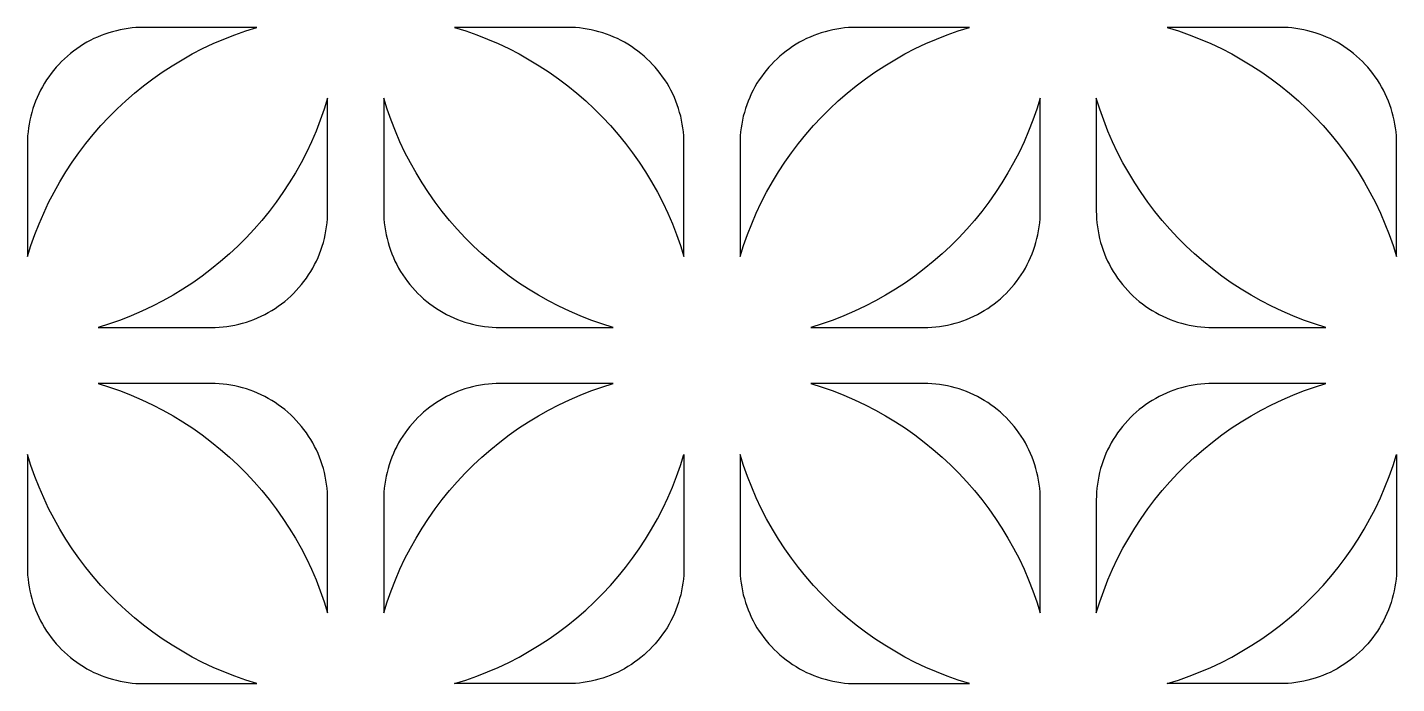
# Model space of a CAD drawing. Header units: millimetres. Extents: x 16455 to 19688, y 4050 to 7284.
# Drawn here: x 17269 to 18055, y 4865 to 5242 of the extents above; entities that cross this region are included whole.
import ezdxf

# ---------------------------------------------------------------- set-up
doc = ezdxf.new("R2010")
doc.units = ezdxf.units.MM
doc.layers.get('0').update_dxf_attribs({"color": 1, "true_color": 0xff0000})

msp = doc.modelspace()

# ---------------------------------------------------------------- linework, layer by layer
for points in [[(17335.53, 5241.66), (17333.25, 5241.62), (17330.96, 5241.5), (17328.69, 5241.31), (17326.42, 5241.03), (17324.16, 5240.68), (17321.91, 5240.26), (17319.68, 5239.75), (17317.47, 5239.17), (17315.28, 5238.52), (17313.11, 5237.79), (17310.97, 5236.99), (17308.86, 5236.12), (17306.78, 5235.17), (17304.73, 5234.15), (17302.72, 5233.07), (17300.75, 5231.91), (17298.82, 5230.69), (17296.93, 5229.4), (17295.08, 5228.05), (17293.28, 5226.64), (17291.54, 5225.17), (17289.84, 5223.64), (17288.19, 5222.05), (17286.61, 5220.41), (17285.07, 5218.71), (17283.6, 5216.96), (17282.19, 5215.16), (17280.84, 5213.32), (17279.55, 5211.43), (17278.33, 5209.5), (17277.18, 5207.52), (17276.09, 5205.51), (17275.07, 5203.46), (17274.13, 5201.38), (17273.25, 5199.27), (17272.45, 5197.13), (17271.72, 5194.96), (17271.07, 5192.77), (17270.49, 5190.56), (17269.99, 5188.33), (17269.56, 5186.09), (17269.21, 5183.83), (17268.94, 5181.56), (17268.74, 5179.28), (17268.63, 5177), (17268.59, 5174.71)], [(17268.59, 5109.88), (17270.6, 5116.27), (17272.83, 5122.59), (17275.28, 5128.82), (17277.94, 5134.97), (17280.81, 5141.02), (17283.89, 5146.97), (17287.16, 5152.81), (17290.64, 5158.54), (17294.31, 5164.14), (17298.17, 5169.62), (17302.21, 5174.96), (17306.44, 5180.15), (17310.84, 5185.2), (17315.41, 5190.1), (17320.15, 5194.83), (17325.04, 5199.41), (17330.09, 5203.81), (17335.29, 5208.03), (17340.63, 5212.08), (17346.1, 5215.94), (17351.7, 5219.6), (17357.43, 5223.08), (17363.27, 5226.36), (17369.22, 5229.43), (17375.28, 5232.3), (17381.42, 5234.96), (17387.66, 5237.41), (17393.97, 5239.64), (17400.36, 5241.66)], [(17400.36, 5241.66), (17335.53, 5241.66)], [(17578.8, 5241.66), (17513.97, 5241.66)], [(17513.97, 5241.66), (17520.36, 5239.64), (17526.67, 5237.41), (17532.91, 5234.96), (17539.05, 5232.3), (17545.11, 5229.43), (17551.06, 5226.36), (17556.9, 5223.08), (17562.62, 5219.6), (17568.23, 5215.94), (17573.7, 5212.08), (17579.04, 5208.03), (17584.24, 5203.81), (17589.29, 5199.41), (17594.18, 5194.83), (17598.92, 5190.1), (17603.49, 5185.2), (17607.89, 5180.15), (17612.12, 5174.96), (17616.16, 5169.62), (17620.02, 5164.14), (17623.69, 5158.54), (17627.16, 5152.81), (17630.44, 5146.97), (17633.52, 5141.02), (17636.39, 5134.97), (17639.05, 5128.82), (17641.49, 5122.59), (17643.73, 5116.27), (17645.74, 5109.88)], [(17645.74, 5174.71), (17645.7, 5177), (17645.59, 5179.28), (17645.39, 5181.56), (17645.12, 5183.83), (17644.77, 5186.09), (17644.34, 5188.33), (17643.84, 5190.56), (17643.26, 5192.77), (17642.61, 5194.96), (17641.88, 5197.13), (17641.07, 5199.27), (17640.2, 5201.38), (17639.25, 5203.46), (17638.24, 5205.51), (17637.15, 5207.52), (17636, 5209.5), (17634.78, 5211.43), (17633.49, 5213.32), (17632.14, 5215.16), (17630.73, 5216.96), (17629.25, 5218.71), (17627.72, 5220.41), (17626.13, 5222.05), (17624.49, 5223.64), (17622.79, 5225.17), (17621.05, 5226.64), (17619.25, 5228.05), (17617.4, 5229.4), (17615.51, 5230.69), (17613.58, 5231.91), (17611.61, 5233.07), (17609.6, 5234.15), (17607.55, 5235.17), (17605.47, 5236.12), (17603.36, 5236.99), (17601.21, 5237.79), (17599.05, 5238.52), (17596.86, 5239.17), (17594.65, 5239.75), (17592.42, 5240.26), (17590.17, 5240.68), (17587.91, 5241.03), (17585.64, 5241.31), (17583.36, 5241.5), (17581.08, 5241.62), (17578.8, 5241.66)], [(17744.87, 5241.66), (17742.59, 5241.62), (17740.3, 5241.5), (17738.03, 5241.31), (17735.76, 5241.03), (17733.5, 5240.68), (17731.25, 5240.26), (17729.02, 5239.75), (17726.81, 5239.17), (17724.62, 5238.52), (17722.45, 5237.79), (17720.31, 5236.99), (17718.2, 5236.12), (17716.12, 5235.17), (17714.07, 5234.15), (17712.06, 5233.07), (17710.09, 5231.91), (17708.15, 5230.69), (17706.26, 5229.4), (17704.42, 5228.05), (17702.62, 5226.64), (17700.87, 5225.17), (17699.18, 5223.64), (17697.53, 5222.05), (17695.94, 5220.41), (17694.41, 5218.71), (17692.94, 5216.96), (17691.53, 5215.16), (17690.18, 5213.32), (17688.89, 5211.43), (17687.67, 5209.5), (17686.52, 5207.52), (17685.43, 5205.51), (17684.41, 5203.46), (17683.47, 5201.38), (17682.59, 5199.27), (17681.79, 5197.13), (17681.06, 5194.96), (17680.41, 5192.77), (17679.83, 5190.56), (17679.33, 5188.33), (17678.9, 5186.09), (17678.55, 5183.83), (17678.28, 5181.56), (17678.08, 5179.28), (17677.96, 5177), (17677.92, 5174.71)], [(17677.92, 5109.88), (17679.94, 5116.27), (17682.17, 5122.59), (17684.62, 5128.82), (17687.28, 5134.97), (17690.15, 5141.02), (17693.23, 5146.97), (17696.5, 5152.81), (17699.98, 5158.54), (17703.65, 5164.14), (17707.51, 5169.62), (17711.55, 5174.96), (17715.78, 5180.15), (17720.18, 5185.2), (17724.75, 5190.1), (17729.48, 5194.83), (17734.38, 5199.41), (17739.43, 5203.81), (17744.63, 5208.03), (17749.97, 5212.08), (17755.44, 5215.94), (17761.04, 5219.6), (17766.77, 5223.08), (17772.61, 5226.36), (17778.56, 5229.43), (17784.61, 5232.3), (17790.76, 5234.96), (17797, 5237.41), (17803.31, 5239.64), (17809.7, 5241.66)], [(17809.7, 5241.66), (17744.87, 5241.66)], [(17988.13, 5241.66), (17923.31, 5241.66)], [(17923.31, 5241.66), (17929.7, 5239.64), (17936.01, 5237.41), (17942.25, 5234.96), (17948.39, 5232.3), (17954.44, 5229.43), (17960.4, 5226.36), (17966.24, 5223.08), (17971.96, 5219.6), (17977.57, 5215.94), (17983.04, 5212.08), (17988.38, 5208.03), (17993.58, 5203.81), (17998.63, 5199.41), (18003.52, 5194.83), (18008.26, 5190.1), (18012.83, 5185.2), (18017.23, 5180.15), (18021.46, 5174.96), (18025.5, 5169.62), (18029.36, 5164.14), (18033.03, 5158.54), (18036.5, 5152.81), (18039.78, 5146.97), (18042.86, 5141.02), (18045.73, 5134.97), (18048.39, 5128.82), (18050.83, 5122.59), (18053.07, 5116.27), (18055.08, 5109.88)], [(18055.08, 5174.71), (18055.04, 5177), (18054.93, 5179.28), (18054.73, 5181.56), (18054.46, 5183.83), (18054.11, 5186.09), (18053.68, 5188.33), (18053.18, 5190.56), (18052.6, 5192.77), (18051.94, 5194.96), (18051.22, 5197.13), (18050.41, 5199.27), (18049.54, 5201.38), (18048.59, 5203.46), (18047.58, 5205.51), (18046.49, 5207.52), (18045.34, 5209.5), (18044.11, 5211.43), (18042.83, 5213.32), (18041.48, 5215.16), (18040.07, 5216.96), (18038.59, 5218.71), (18037.06, 5220.41), (18035.47, 5222.05), (18033.83, 5223.64), (18032.13, 5225.17), (18030.38, 5226.64), (18028.59, 5228.05), (18026.74, 5229.4), (18024.85, 5230.69), (18022.92, 5231.91), (18020.95, 5233.07), (18018.93, 5234.15), (18016.89, 5235.17), (18014.81, 5236.12), (18012.69, 5236.99), (18010.55, 5237.79), (18008.39, 5238.52), (18006.2, 5239.17), (18003.99, 5239.75), (18001.76, 5240.26), (17999.51, 5240.68), (17997.25, 5241.03), (17994.98, 5241.31), (17992.7, 5241.5), (17990.42, 5241.62), (17988.13, 5241.66)], [(17441.07, 5200.94), (17439.06, 5194.56), (17436.82, 5188.24), (17434.38, 5182.01), (17431.72, 5175.86), (17428.85, 5169.81), (17425.77, 5163.86), (17422.5, 5158.02), (17419.02, 5152.29), (17415.35, 5146.69), (17411.49, 5141.21), (17407.45, 5135.87), (17403.22, 5130.67), (17398.82, 5125.63), (17394.25, 5120.73), (17389.51, 5115.99), (17384.62, 5111.42), (17379.57, 5107.02), (17374.37, 5102.8), (17369.03, 5098.75), (17363.56, 5094.89), (17357.95, 5091.22), (17352.23, 5087.75), (17346.39, 5084.47), (17340.44, 5081.4), (17334.38, 5078.53), (17328.24, 5075.87), (17322, 5073.42), (17315.69, 5071.19), (17309.3, 5069.17)], [(17441.07, 5136.12), (17441.07, 5200.94)], [(17605.03, 5069.17), (17598.64, 5071.19), (17592.33, 5073.42), (17586.09, 5075.87), (17579.94, 5078.53), (17573.89, 5081.4), (17567.94, 5084.47), (17562.1, 5087.75), (17556.37, 5091.22), (17550.77, 5094.89), (17545.3, 5098.75), (17539.96, 5102.8), (17534.76, 5107.02), (17529.71, 5111.42), (17524.81, 5115.99), (17520.08, 5120.73), (17515.51, 5125.63), (17511.11, 5130.67), (17506.88, 5135.87), (17502.84, 5141.21), (17498.98, 5146.69), (17495.31, 5152.29), (17491.83, 5158.02), (17488.56, 5163.86), (17485.48, 5169.81), (17482.61, 5175.86), (17479.95, 5182.01), (17477.5, 5188.24), (17475.27, 5194.56), (17473.26, 5200.94)], [(17473.26, 5200.94), (17473.26, 5136.12)], [(17850.41, 5200.94), (17848.4, 5194.56), (17846.16, 5188.24), (17843.72, 5182.01), (17841.06, 5175.86), (17838.19, 5169.81), (17835.11, 5163.86), (17831.83, 5158.02), (17828.36, 5152.29), (17824.69, 5146.69), (17820.83, 5141.21), (17816.79, 5135.87), (17812.56, 5130.67), (17808.16, 5125.63), (17803.59, 5120.73), (17798.85, 5115.99), (17793.96, 5111.42), (17788.91, 5107.02), (17783.71, 5102.8), (17778.37, 5098.75), (17772.9, 5094.89), (17767.29, 5091.22), (17761.57, 5087.75), (17755.73, 5084.47), (17749.78, 5081.4), (17743.72, 5078.53), (17737.58, 5075.87), (17731.34, 5073.42), (17725.03, 5071.19), (17718.64, 5069.17)], [(17850.41, 5136.12), (17850.41, 5200.94)], [(18014.37, 5069.17), (18007.98, 5071.19), (18001.67, 5073.42), (17995.43, 5075.87), (17989.28, 5078.53), (17983.23, 5081.4), (17977.28, 5084.47), (17971.44, 5087.75), (17965.71, 5091.22), (17960.11, 5094.89), (17954.64, 5098.75), (17949.3, 5102.8), (17944.1, 5107.02), (17939.05, 5111.42), (17934.15, 5115.99), (17929.42, 5120.73), (17924.85, 5125.63), (17920.45, 5130.67), (17916.22, 5135.87), (17912.18, 5141.21), (17908.32, 5146.69), (17904.65, 5152.29), (17901.17, 5158.02), (17897.89, 5163.86), (17894.82, 5169.81), (17891.95, 5175.86), (17889.29, 5182.01), (17886.84, 5188.24), (17884.61, 5194.56), (17882.59, 5200.94)], [(17882.59, 5200.94), (17882.59, 5136.12)], [(17268.59, 5174.71), (17268.59, 5109.88)], [(17645.74, 5109.88), (17645.74, 5174.71)], [(17677.92, 5174.71), (17677.92, 5109.88)], [(18055.08, 5109.88), (18055.08, 5174.71)], [(17374.13, 5069.17), (17376.41, 5069.21), (17378.69, 5069.33), (17380.97, 5069.52), (17383.24, 5069.79), (17385.5, 5070.14), (17387.75, 5070.57), (17389.98, 5071.07), (17392.19, 5071.65), (17394.38, 5072.31), (17396.55, 5073.04), (17398.69, 5073.84), (17400.8, 5074.71), (17402.88, 5075.66), (17404.93, 5076.68), (17406.94, 5077.76), (17408.91, 5078.92), (17410.84, 5080.14), (17412.73, 5081.42), (17414.58, 5082.77), (17416.38, 5084.19), (17418.12, 5085.66), (17419.82, 5087.19), (17421.46, 5088.78), (17423.05, 5090.42), (17424.58, 5092.12), (17426.06, 5093.87), (17427.47, 5095.67), (17428.82, 5097.51), (17430.11, 5099.4), (17431.33, 5101.33), (17432.48, 5103.31), (17433.57, 5105.32), (17434.58, 5107.36), (17435.53, 5109.45), (17436.41, 5111.56), (17437.21, 5113.7), (17437.94, 5115.86), (17438.59, 5118.06), (17439.17, 5120.27), (17439.67, 5122.5), (17440.1, 5124.74), (17440.45, 5127), (17440.72, 5129.27), (17440.92, 5131.55), (17441.03, 5133.83), (17441.07, 5136.12)], [(17473.26, 5136.12), (17473.29, 5133.83), (17473.41, 5131.55), (17473.61, 5129.27), (17473.88, 5127), (17474.23, 5124.74), (17474.66, 5122.5), (17475.16, 5120.27), (17475.74, 5118.06), (17476.39, 5115.86), (17477.12, 5113.7), (17477.92, 5111.56), (17478.8, 5109.45), (17479.74, 5107.36), (17480.76, 5105.32), (17481.85, 5103.31), (17483, 5101.33), (17484.22, 5099.4), (17485.51, 5097.51), (17486.86, 5095.67), (17488.27, 5093.87), (17489.74, 5092.12), (17491.28, 5090.42), (17492.86, 5088.78), (17494.51, 5087.19), (17496.2, 5085.66), (17497.95, 5084.19), (17499.75, 5082.77), (17501.6, 5081.42), (17503.49, 5080.14), (17505.42, 5078.92), (17507.39, 5077.76), (17509.4, 5076.68), (17511.45, 5075.66), (17513.53, 5074.71), (17515.64, 5073.84), (17517.78, 5073.04), (17519.95, 5072.31), (17522.14, 5071.65), (17524.35, 5071.07), (17526.58, 5070.57), (17528.83, 5070.14), (17531.09, 5069.79), (17533.36, 5069.52), (17535.63, 5069.33), (17537.92, 5069.21), (17540.2, 5069.17)], [(17783.47, 5069.17), (17785.75, 5069.21), (17788.03, 5069.33), (17790.31, 5069.52), (17792.58, 5069.79), (17794.84, 5070.14), (17797.09, 5070.57), (17799.32, 5071.07), (17801.53, 5071.65), (17803.72, 5072.31), (17805.88, 5073.04), (17808.02, 5073.84), (17810.14, 5074.71), (17812.22, 5075.66), (17814.27, 5076.68), (17816.28, 5077.76), (17818.25, 5078.92), (17820.18, 5080.14), (17822.07, 5081.42), (17823.92, 5082.77), (17825.71, 5084.19), (17827.46, 5085.66), (17829.16, 5087.19), (17830.8, 5088.78), (17832.39, 5090.42), (17833.92, 5092.12), (17835.4, 5093.87), (17836.81, 5095.67), (17838.16, 5097.51), (17839.44, 5099.4), (17840.67, 5101.33), (17841.82, 5103.31), (17842.91, 5105.32), (17843.92, 5107.36), (17844.87, 5109.45), (17845.74, 5111.56), (17846.55, 5113.7), (17847.28, 5115.86), (17847.93, 5118.06), (17848.51, 5120.27), (17849.01, 5122.5), (17849.44, 5124.74), (17849.79, 5127), (17850.06, 5129.27), (17850.26, 5131.55), (17850.37, 5133.83), (17850.41, 5136.12)], [(17882.59, 5136.12), (17882.63, 5133.83), (17882.75, 5131.55), (17882.95, 5129.27), (17883.22, 5127), (17883.57, 5124.74), (17883.99, 5122.5), (17884.5, 5120.27), (17885.08, 5118.06), (17885.73, 5115.86), (17886.46, 5113.7), (17887.26, 5111.56), (17888.14, 5109.45), (17889.08, 5107.36), (17890.1, 5105.32), (17891.19, 5103.31), (17892.34, 5101.33), (17893.56, 5099.4), (17894.85, 5097.51), (17896.2, 5095.67), (17897.61, 5093.87), (17899.08, 5092.12), (17900.61, 5090.42), (17902.2, 5088.78), (17903.85, 5087.19), (17905.54, 5085.66), (17907.29, 5084.19), (17909.09, 5082.77), (17910.93, 5081.42), (17912.82, 5080.14), (17914.76, 5078.92), (17916.73, 5077.76), (17918.74, 5076.68), (17920.79, 5075.66), (17922.87, 5074.71), (17924.98, 5073.84), (17927.12, 5073.04), (17929.29, 5072.31), (17931.48, 5071.65), (17933.69, 5071.07), (17935.92, 5070.57), (17938.17, 5070.14), (17940.43, 5069.79), (17942.69, 5069.52), (17944.97, 5069.33), (17947.26, 5069.21), (17949.54, 5069.17)], [(17309.3, 5069.17), (17374.13, 5069.17)], [(17540.2, 5069.17), (17605.03, 5069.17)], [(17718.64, 5069.17), (17783.47, 5069.17)], [(17949.54, 5069.17), (18014.37, 5069.17)], [(17374.13, 5036.99), (17309.3, 5036.99)], [(17309.3, 5036.99), (17315.69, 5034.97), (17322, 5032.74), (17328.24, 5030.29), (17334.38, 5027.63), (17340.44, 5024.76), (17346.39, 5021.69), (17352.23, 5018.41), (17357.95, 5014.94), (17363.56, 5011.27), (17369.03, 5007.41), (17374.37, 5003.36), (17379.57, 4999.14), (17384.62, 4994.74), (17389.51, 4990.16), (17394.25, 4985.43), (17398.82, 4980.53), (17403.22, 4975.48), (17407.45, 4970.29), (17411.49, 4964.95), (17415.35, 4959.47), (17419.02, 4953.87), (17422.5, 4948.14), (17425.77, 4942.3), (17428.85, 4936.35), (17431.72, 4930.3), (17434.38, 4924.15), (17436.82, 4917.92), (17439.06, 4911.6), (17441.07, 4905.21)], [(17441.07, 4970.04), (17441.03, 4972.33), (17440.92, 4974.61), (17440.72, 4976.89), (17440.45, 4979.16), (17440.1, 4981.42), (17439.67, 4983.66), (17439.17, 4985.89), (17438.59, 4988.1), (17437.94, 4990.29), (17437.21, 4992.46), (17436.41, 4994.6), (17435.53, 4996.71), (17434.58, 4998.79), (17433.57, 5000.84), (17432.48, 5002.85), (17431.33, 5004.83), (17430.11, 5006.76), (17428.82, 5008.65), (17427.47, 5010.49), (17426.06, 5012.29), (17424.58, 5014.04), (17423.05, 5015.74), (17421.46, 5017.38), (17419.82, 5018.97), (17418.12, 5020.5), (17416.38, 5021.97), (17414.58, 5023.38), (17412.73, 5024.73), (17410.84, 5026.02), (17408.91, 5027.24), (17406.94, 5028.4), (17404.93, 5029.48), (17402.88, 5030.5), (17400.8, 5031.45), (17398.69, 5032.32), (17396.55, 5033.12), (17394.38, 5033.85), (17392.19, 5034.51), (17389.98, 5035.08), (17387.75, 5035.59), (17385.5, 5036.01), (17383.24, 5036.36), (17380.97, 5036.64), (17378.69, 5036.83), (17376.41, 5036.95), (17374.13, 5036.99)], [(17540.2, 5036.99), (17537.92, 5036.95), (17535.63, 5036.83), (17533.36, 5036.64), (17531.09, 5036.36), (17528.83, 5036.01), (17526.58, 5035.59), (17524.35, 5035.08), (17522.14, 5034.51), (17519.95, 5033.85), (17517.78, 5033.12), (17515.64, 5032.32), (17513.53, 5031.45), (17511.45, 5030.5), (17509.4, 5029.48), (17507.39, 5028.4), (17505.42, 5027.24), (17503.49, 5026.02), (17501.6, 5024.73), (17499.75, 5023.38), (17497.95, 5021.97), (17496.2, 5020.5), (17494.51, 5018.97), (17492.86, 5017.38), (17491.28, 5015.74), (17489.74, 5014.04), (17488.27, 5012.29), (17486.86, 5010.49), (17485.51, 5008.65), (17484.22, 5006.76), (17483, 5004.83), (17481.85, 5002.85), (17480.76, 5000.84), (17479.74, 4998.79), (17478.8, 4996.71), (17477.92, 4994.6), (17477.12, 4992.46), (17476.39, 4990.29), (17475.74, 4988.1), (17475.16, 4985.89), (17474.66, 4983.66), (17474.23, 4981.42), (17473.88, 4979.16), (17473.61, 4976.89), (17473.41, 4974.61), (17473.29, 4972.33), (17473.26, 4970.04)], [(17473.26, 4905.21), (17475.27, 4911.6), (17477.5, 4917.92), (17479.95, 4924.15), (17482.61, 4930.3), (17485.48, 4936.35), (17488.56, 4942.3), (17491.83, 4948.14), (17495.31, 4953.87), (17498.98, 4959.47), (17502.84, 4964.95), (17506.88, 4970.29), (17511.11, 4975.48), (17515.51, 4980.53), (17520.08, 4985.43), (17524.81, 4990.16), (17529.71, 4994.74), (17534.76, 4999.14), (17539.96, 5003.36), (17545.3, 5007.41), (17550.77, 5011.27), (17556.37, 5014.94), (17562.1, 5018.41), (17567.94, 5021.69), (17573.89, 5024.76), (17579.94, 5027.63), (17586.09, 5030.29), (17592.33, 5032.74), (17598.64, 5034.97), (17605.03, 5036.99)], [(17605.03, 5036.99), (17540.2, 5036.99)], [(17783.47, 5036.99), (17718.64, 5036.99)], [(17718.64, 5036.99), (17725.03, 5034.97), (17731.34, 5032.74), (17737.58, 5030.29), (17743.72, 5027.63), (17749.78, 5024.76), (17755.73, 5021.69), (17761.57, 5018.41), (17767.29, 5014.94), (17772.9, 5011.27), (17778.37, 5007.41), (17783.71, 5003.36), (17788.91, 4999.14), (17793.96, 4994.74), (17798.85, 4990.16), (17803.59, 4985.43), (17808.16, 4980.53), (17812.56, 4975.48), (17816.79, 4970.29), (17820.83, 4964.95), (17824.69, 4959.47), (17828.36, 4953.87), (17831.83, 4948.14), (17835.11, 4942.3), (17838.19, 4936.35), (17841.06, 4930.3), (17843.72, 4924.15), (17846.16, 4917.92), (17848.4, 4911.6), (17850.41, 4905.21)], [(17850.41, 4970.04), (17850.37, 4972.33), (17850.26, 4974.61), (17850.06, 4976.89), (17849.79, 4979.16), (17849.44, 4981.42), (17849.01, 4983.66), (17848.51, 4985.89), (17847.93, 4988.1), (17847.28, 4990.29), (17846.55, 4992.46), (17845.74, 4994.6), (17844.87, 4996.71), (17843.92, 4998.79), (17842.91, 5000.84), (17841.82, 5002.85), (17840.67, 5004.83), (17839.44, 5006.76), (17838.16, 5008.65), (17836.81, 5010.49), (17835.4, 5012.29), (17833.92, 5014.04), (17832.39, 5015.74), (17830.8, 5017.38), (17829.16, 5018.97), (17827.46, 5020.5), (17825.71, 5021.97), (17823.92, 5023.38), (17822.07, 5024.73), (17820.18, 5026.02), (17818.25, 5027.24), (17816.28, 5028.4), (17814.27, 5029.48), (17812.22, 5030.5), (17810.14, 5031.45), (17808.02, 5032.32), (17805.88, 5033.12), (17803.72, 5033.85), (17801.53, 5034.51), (17799.32, 5035.08), (17797.09, 5035.59), (17794.84, 5036.01), (17792.58, 5036.36), (17790.31, 5036.64), (17788.03, 5036.83), (17785.75, 5036.95), (17783.47, 5036.99)], [(17949.54, 5036.99), (17947.26, 5036.95), (17944.97, 5036.83), (17942.69, 5036.64), (17940.43, 5036.36), (17938.17, 5036.01), (17935.92, 5035.59), (17933.69, 5035.08), (17931.48, 5034.51), (17929.29, 5033.85), (17927.12, 5033.12), (17924.98, 5032.32), (17922.87, 5031.45), (17920.79, 5030.5), (17918.74, 5029.48), (17916.73, 5028.4), (17914.76, 5027.24), (17912.82, 5026.02), (17910.93, 5024.73), (17909.09, 5023.38), (17907.29, 5021.97), (17905.54, 5020.5), (17903.85, 5018.97), (17902.2, 5017.38), (17900.61, 5015.74), (17899.08, 5014.04), (17897.61, 5012.29), (17896.2, 5010.49), (17894.85, 5008.65), (17893.56, 5006.76), (17892.34, 5004.83), (17891.19, 5002.85), (17890.1, 5000.84), (17889.08, 4998.79), (17888.14, 4996.71), (17887.26, 4994.6), (17886.46, 4992.46), (17885.73, 4990.29), (17885.08, 4988.1), (17884.5, 4985.89), (17883.99, 4983.66), (17883.57, 4981.42), (17883.22, 4979.16), (17882.95, 4976.89), (17882.75, 4974.61), (17882.63, 4972.33), (17882.59, 4970.04)], [(17882.59, 4905.21), (17884.61, 4911.6), (17886.84, 4917.92), (17889.29, 4924.15), (17891.95, 4930.3), (17894.82, 4936.35), (17897.89, 4942.3), (17901.17, 4948.14), (17904.65, 4953.87), (17908.32, 4959.47), (17912.18, 4964.95), (17916.22, 4970.29), (17920.45, 4975.48), (17924.85, 4980.53), (17929.42, 4985.43), (17934.15, 4990.16), (17939.05, 4994.74), (17944.1, 4999.14), (17949.3, 5003.36), (17954.64, 5007.41), (17960.11, 5011.27), (17965.71, 5014.94), (17971.44, 5018.41), (17977.28, 5021.69), (17983.23, 5024.76), (17989.28, 5027.63), (17995.43, 5030.29), (18001.67, 5032.74), (18007.98, 5034.97), (18014.37, 5036.99)], [(18014.37, 5036.99), (17949.54, 5036.99)], [(17400.36, 4864.5), (17393.97, 4866.52), (17387.66, 4868.75), (17381.42, 4871.2), (17375.28, 4873.86), (17369.22, 4876.73), (17363.27, 4879.8), (17357.43, 4883.08), (17351.7, 4886.55), (17346.1, 4890.22), (17340.63, 4894.08), (17335.29, 4898.13), (17330.09, 4902.35), (17325.04, 4906.75), (17320.15, 4911.32), (17315.41, 4916.06), (17310.84, 4920.96), (17306.44, 4926.01), (17302.21, 4931.2), (17298.17, 4936.54), (17294.31, 4942.02), (17290.64, 4947.62), (17287.16, 4953.35), (17283.89, 4959.19), (17280.81, 4965.14), (17277.94, 4971.19), (17275.28, 4977.34), (17272.83, 4983.57), (17270.6, 4989.89), (17268.59, 4996.27)], [(17268.59, 4996.27), (17268.59, 4931.45)], [(17513.97, 4864.5), (17520.36, 4866.52), (17526.67, 4868.75), (17532.91, 4871.2), (17539.05, 4873.86), (17545.11, 4876.73), (17551.06, 4879.8), (17556.9, 4883.08), (17562.62, 4886.55), (17568.23, 4890.22), (17573.7, 4894.08), (17579.04, 4898.13), (17584.24, 4902.35), (17589.29, 4906.75), (17594.18, 4911.32), (17598.92, 4916.06), (17603.49, 4920.96), (17607.89, 4926.01), (17612.12, 4931.2), (17616.16, 4936.54), (17620.02, 4942.02), (17623.69, 4947.62), (17627.16, 4953.35), (17630.44, 4959.19), (17633.52, 4965.14), (17636.39, 4971.19), (17639.05, 4977.34), (17641.49, 4983.57), (17643.73, 4989.89), (17645.74, 4996.27)], [(17645.74, 4996.27), (17645.74, 4931.45)], [(17809.7, 4864.5), (17803.31, 4866.52), (17797, 4868.75), (17790.76, 4871.2), (17784.61, 4873.86), (17778.56, 4876.73), (17772.61, 4879.8), (17766.77, 4883.08), (17761.04, 4886.55), (17755.44, 4890.22), (17749.97, 4894.08), (17744.63, 4898.13), (17739.43, 4902.35), (17734.38, 4906.75), (17729.48, 4911.32), (17724.75, 4916.06), (17720.18, 4920.96), (17715.78, 4926.01), (17711.55, 4931.2), (17707.51, 4936.54), (17703.65, 4942.02), (17699.98, 4947.62), (17696.5, 4953.35), (17693.23, 4959.19), (17690.15, 4965.14), (17687.28, 4971.19), (17684.62, 4977.34), (17682.17, 4983.57), (17679.94, 4989.89), (17677.92, 4996.27)], [(17677.92, 4996.27), (17677.92, 4931.45)], [(17923.31, 4864.5), (17929.7, 4866.52), (17936.01, 4868.75), (17942.25, 4871.2), (17948.39, 4873.86), (17954.44, 4876.73), (17960.4, 4879.8), (17966.24, 4883.08), (17971.96, 4886.55), (17977.57, 4890.22), (17983.04, 4894.08), (17988.38, 4898.13), (17993.58, 4902.35), (17998.63, 4906.75), (18003.52, 4911.32), (18008.26, 4916.06), (18012.83, 4920.96), (18017.23, 4926.01), (18021.46, 4931.2), (18025.5, 4936.54), (18029.36, 4942.02), (18033.03, 4947.62), (18036.5, 4953.35), (18039.78, 4959.19), (18042.86, 4965.14), (18045.73, 4971.19), (18048.39, 4977.34), (18050.83, 4983.57), (18053.07, 4989.89), (18055.08, 4996.27)], [(18055.08, 4996.27), (18055.08, 4931.45)], [(17441.07, 4905.21), (17441.07, 4970.04)], [(17473.26, 4970.04), (17473.26, 4905.21)], [(17850.41, 4905.21), (17850.41, 4970.04)], [(17882.59, 4970.04), (17882.59, 4905.21)], [(17268.59, 4931.45), (17268.63, 4929.16), (17268.74, 4926.88), (17268.94, 4924.6), (17269.21, 4922.33), (17269.56, 4920.07), (17269.99, 4917.83), (17270.49, 4915.6), (17271.07, 4913.39), (17271.72, 4911.2), (17272.45, 4909.03), (17273.25, 4906.89), (17274.13, 4904.78), (17275.07, 4902.7), (17276.09, 4900.65), (17277.18, 4898.64), (17278.33, 4896.66), (17279.55, 4894.73), (17280.84, 4892.84), (17282.19, 4891), (17283.6, 4889.2), (17285.07, 4887.45), (17286.61, 4885.75), (17288.19, 4884.11), (17289.84, 4882.52), (17291.54, 4880.99), (17293.28, 4879.52), (17295.08, 4878.1), (17296.93, 4876.75), (17298.82, 4875.47), (17300.75, 4874.25), (17302.72, 4873.09), (17304.73, 4872.01), (17306.78, 4870.99), (17308.86, 4870.04), (17310.97, 4869.17), (17313.11, 4868.37), (17315.28, 4867.64), (17317.47, 4866.98), (17319.68, 4866.4), (17321.91, 4865.9), (17324.16, 4865.47), (17326.42, 4865.12), (17328.69, 4864.85), (17330.96, 4864.66), (17333.25, 4864.54), (17335.53, 4864.5)], [(17645.74, 4931.45), (17645.7, 4929.16), (17645.59, 4926.88), (17645.39, 4924.6), (17645.12, 4922.33), (17644.77, 4920.07), (17644.34, 4917.83), (17643.84, 4915.6), (17643.26, 4913.39), (17642.61, 4911.2), (17641.88, 4909.03), (17641.07, 4906.89), (17640.2, 4904.78), (17639.25, 4902.7), (17638.24, 4900.65), (17637.15, 4898.64), (17636, 4896.66), (17634.78, 4894.73), (17633.49, 4892.84), (17632.14, 4891), (17630.73, 4889.2), (17629.25, 4887.45), (17627.72, 4885.75), (17626.13, 4884.11), (17624.49, 4882.52), (17622.79, 4880.99), (17621.05, 4879.52), (17619.25, 4878.1), (17617.4, 4876.75), (17615.51, 4875.47), (17613.58, 4874.25), (17611.61, 4873.09), (17609.6, 4872.01), (17607.55, 4870.99), (17605.47, 4870.04), (17603.36, 4869.17), (17601.21, 4868.37), (17599.05, 4867.64), (17596.86, 4866.98), (17594.65, 4866.4), (17592.42, 4865.9), (17590.17, 4865.47), (17587.91, 4865.12), (17585.64, 4864.85), (17583.36, 4864.66), (17581.08, 4864.54), (17578.8, 4864.5)], [(17677.92, 4931.45), (17677.96, 4929.16), (17678.08, 4926.88), (17678.28, 4924.6), (17678.55, 4922.33), (17678.9, 4920.07), (17679.33, 4917.83), (17679.83, 4915.6), (17680.41, 4913.39), (17681.06, 4911.2), (17681.79, 4909.03), (17682.59, 4906.89), (17683.47, 4904.78), (17684.41, 4902.7), (17685.43, 4900.65), (17686.52, 4898.64), (17687.67, 4896.66), (17688.89, 4894.73), (17690.18, 4892.84), (17691.53, 4891), (17692.94, 4889.2), (17694.41, 4887.45), (17695.94, 4885.75), (17697.53, 4884.11), (17699.18, 4882.52), (17700.87, 4880.99), (17702.62, 4879.52), (17704.42, 4878.1), (17706.26, 4876.75), (17708.15, 4875.47), (17710.09, 4874.25), (17712.06, 4873.09), (17714.07, 4872.01), (17716.12, 4870.99), (17718.2, 4870.04), (17720.31, 4869.17), (17722.45, 4868.37), (17724.62, 4867.64), (17726.81, 4866.98), (17729.02, 4866.4), (17731.25, 4865.9), (17733.5, 4865.47), (17735.76, 4865.12), (17738.03, 4864.85), (17740.3, 4864.66), (17742.59, 4864.54), (17744.87, 4864.5)], [(18055.08, 4931.45), (18055.04, 4929.16), (18054.93, 4926.88), (18054.73, 4924.6), (18054.46, 4922.33), (18054.11, 4920.07), (18053.68, 4917.83), (18053.18, 4915.6), (18052.6, 4913.39), (18051.94, 4911.2), (18051.22, 4909.03), (18050.41, 4906.89), (18049.54, 4904.78), (18048.59, 4902.7), (18047.58, 4900.65), (18046.49, 4898.64), (18045.34, 4896.66), (18044.11, 4894.73), (18042.83, 4892.84), (18041.48, 4891), (18040.07, 4889.2), (18038.59, 4887.45), (18037.06, 4885.75), (18035.47, 4884.11), (18033.83, 4882.52), (18032.13, 4880.99), (18030.38, 4879.52), (18028.59, 4878.1), (18026.74, 4876.75), (18024.85, 4875.47), (18022.92, 4874.25), (18020.95, 4873.09), (18018.93, 4872.01), (18016.89, 4870.99), (18014.81, 4870.04), (18012.69, 4869.17), (18010.55, 4868.37), (18008.39, 4867.64), (18006.2, 4866.98), (18003.99, 4866.4), (18001.76, 4865.9), (17999.51, 4865.47), (17997.25, 4865.12), (17994.98, 4864.85), (17992.7, 4864.66), (17990.42, 4864.54), (17988.13, 4864.5)], [(17335.53, 4864.5), (17400.36, 4864.5)], [(17578.8, 4864.5), (17513.97, 4864.5)], [(17744.87, 4864.5), (17809.7, 4864.5)], [(17988.13, 4864.5), (17923.31, 4864.5)]]:
    msp.add_lwpolyline(points)

doc.saveas('drawing.dxf')
